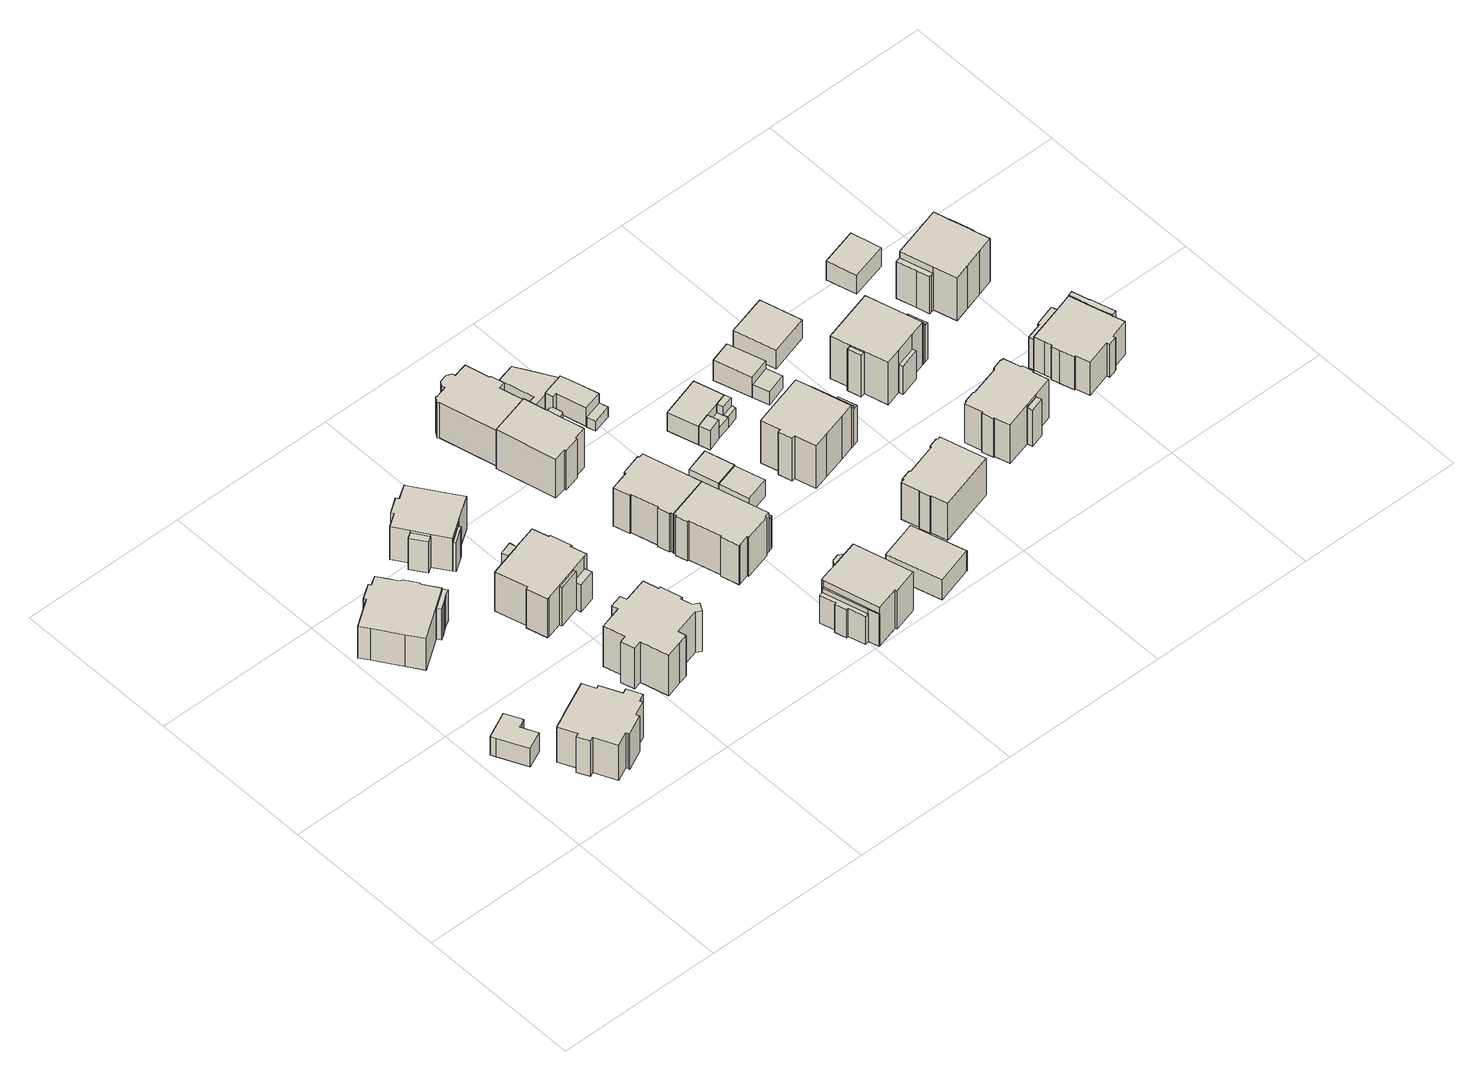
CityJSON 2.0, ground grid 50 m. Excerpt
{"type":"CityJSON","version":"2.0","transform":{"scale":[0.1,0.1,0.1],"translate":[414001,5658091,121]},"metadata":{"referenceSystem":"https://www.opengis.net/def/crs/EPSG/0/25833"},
"CityObjects":{
"building1":{"type":"Building","attributes":{"Dachtyp_tdc":"tdcPolyFlatRoof","Gemeindeschluessel":14612000,"Dachneigung":0,"QualitaetDacherkennung":70,"Geometrietyp2DReferenz":"3000","measuredHeight":6.8,"function":"31001_9998","roofType":"1000"},"geometry":[{"type":"Solid","lod":"1","boundaries":[[[[0,1,2,3,4,5,6,7]],[[8,9,10,11,12,13,14,15]],[[7,9,8,0]],[[6,10,9,7]],[[5,11,10,6]],[[4,12,11,5]],[[3,13,12,4]],[[2,14,13,3]],[[1,15,14,2]],[[0,8,15,1]]]]}]},
"building2":{"type":"Building","attributes":{"Dachtyp_tdc":"tdcFreeFormRoof","Gemeindeschluessel":14612000,"Dachneigung":1.6,"QualitaetDacherkennung":38,"Geometrietyp2DReferenz":"3000","measuredHeight":16.01,"function":"31001_9998","roofType":"5000"},"geometry":[{"type":"Solid","lod":"1","boundaries":[[[[16,17,18,19,20,21,22,23,24,25,26,27,28,29,30,31,32,33,34,35,36,37,38]],[[39,40,41,42,43,44,45,46,47,48,49,50,51,52,53,54,55,56,57,58,59,60,61]],[[38,40,39,16]],[[37,41,40,38]],[[36,42,41,37]],[[35,43,42,36]],[[34,44,43,35]],[[33,45,44,34]],[[32,46,45,33]],[[31,47,46,32]],[[30,48,47,31]],[[29,49,48,30]],[[28,50,49,29]],[[27,51,50,28]],[[26,52,51,27]],[[25,53,52,26]],[[24,54,53,25]],[[23,55,54,24]],[[22,56,55,23]],[[21,57,56,22]],[[20,58,57,21]],[[19,59,58,20]],[[18,60,59,19]],[[17,61,60,18]],[[16,39,61,17]]]]}]},
"building3":{"type":"Building","attributes":{"Gemeindeschluessel":14612000,"Geometrietyp2DReferenz":"3000","function":"31001_9998","roofType":"9999"},"children":["building3-1","building3-2"]},
"building3-1":{"type":"BuildingPart","attributes":{"Dachtyp_tdc":"tdcCutGableRoof","Dachneigung":0.019,"QualitaetDacherkennung":51,"Geometrietyp2DReferenz":"3000","measuredHeight":14.88,"roofType":"9999"},"parents":["building3"],"geometry":[{"type":"Solid","lod":"1","boundaries":[[[[62,63,64,65,66,67,68,69,70,71,72,73,74,75,76,77,78,79]],[[80,81,82,83,84,85,86,87,88,89,90,91,92,93,94,95,96,97]],[[79,81,80,62]],[[78,82,81,79]],[[77,83,82,78]],[[76,84,83,77]],[[75,85,84,76]],[[74,86,85,75]],[[73,87,86,74]],[[72,88,87,73]],[[71,89,88,72]],[[70,90,89,71]],[[69,91,90,70]],[[68,92,91,69]],[[67,93,92,68]],[[66,94,93,67]],[[65,95,94,66]],[[64,96,95,65]],[[63,97,96,64]],[[62,80,97,63]]]]}]},
"building3-2":{"type":"BuildingPart","attributes":{"Dachtyp_tdc":"tdcFreeFormRoof","Dachneigung":77.36,"QualitaetDacherkennung":32,"Geometrietyp2DReferenz":"3000","measuredHeight":12.87,"roofType":"5000"},"parents":["building3"],"geometry":[{"type":"Solid","lod":"1","boundaries":[[[[98,99,100,101,102,103,104]],[[105,106,107,108,109,84,83]],[[104,106,105,98]],[[103,107,106,104]],[[102,108,107,103]],[[101,109,108,102]],[[100,84,109,101]],[[99,83,84,100]],[[98,105,83,99]]]]}]},
"building4":{"type":"Building","attributes":{"Dachtyp_tdc":"tdcFreeFormRoof","Gemeindeschluessel":14612000,"Dachneigung":27.73,"QualitaetDacherkennung":47,"Geometrietyp2DReferenz":"3000","measuredHeight":16.88,"function":"31001_9998","roofType":"5000"},"geometry":[{"type":"Solid","lod":"1","boundaries":[[[[110,111,112,113,114,115,116,117,118,119,120,121,122,123,124,125,126,127,128,129,130,131,132,133,134]],[[135,136,137,138,139,140,141,142,143,144,145,146,147,148,149,150,151,152,153,154,155,156,157,158,159]],[[134,136,135,110]],[[133,137,136,134]],[[132,138,137,133]],[[131,139,138,132]],[[130,140,139,131]],[[129,141,140,130]],[[128,142,141,129]],[[127,143,142,128]],[[126,144,143,127]],[[125,145,144,126]],[[124,146,145,125]],[[123,147,146,124]],[[122,148,147,123]],[[121,149,148,122]],[[120,150,149,121]],[[119,151,150,120]],[[118,152,151,119]],[[117,153,152,118]],[[116,154,153,117]],[[115,155,154,116]],[[114,156,155,115]],[[113,157,156,114]],[[112,158,157,113]],[[111,159,158,112]],[[110,135,159,111]]]]}]},
"building5":{"type":"Building","attributes":{"Gemeindeschluessel":14612000,"Geometrietyp2DReferenz":"3000","function":"31001_9998","roofType":"9999"},"children":["building5-1","building5-2","building5-3","building5-4"]},
"building5-1":{"type":"BuildingPart","attributes":{"Dachtyp_tdc":"tdcCutTentRoof","Dachneigung":27.48,"QualitaetDacherkennung":60,"Geometrietyp2DReferenz":"3000","measuredHeight":15.93,"roofType":"9999"},"parents":["building5"],"geometry":[{"type":"Solid","lod":"1","boundaries":[[[[160,161,162,163,164,165,166,167,168,169,170,171,172,173,174,175]],[[176,177,178,179,180,181,182,183,184,185,186,187,188,189,190,191]],[[175,177,176,160]],[[174,178,177,175]],[[173,179,178,174]],[[172,180,179,173]],[[171,181,180,172]],[[170,182,181,171]],[[169,183,182,170]],[[168,184,183,169]],[[167,185,184,168]],[[166,186,185,167]],[[165,187,186,166]],[[164,188,187,165]],[[163,189,188,164]],[[162,190,189,163]],[[161,191,190,162]],[[160,176,191,161]]]]}]},
"building5-2":{"type":"BuildingPart","attributes":{"Dachtyp_tdc":"tdcGableRoof","Dachneigung":33.68,"QualitaetDacherkennung":38,"Geometrietyp2DReferenz":"3000","measuredHeight":14.76,"roofType":"3100"},"parents":["building5"],"geometry":[{"type":"Solid","lod":"1","boundaries":[[[[192,193,194,195,196]],[[197,181,180,179,198]],[[196,181,197,192]],[[195,180,181,196]],[[194,179,180,195]],[[193,198,179,194]],[[192,197,198,193]]]]}]},
"building5-3":{"type":"BuildingPart","attributes":{"Dachtyp_tdc":"tdcPolyFlatRoof","Dachneigung":4.65,"QualitaetDacherkennung":57,"Geometrietyp2DReferenz":"3000","measuredHeight":9.98,"roofType":"2100"},"parents":["building5"],"geometry":[{"type":"Solid","lod":"1","boundaries":[[[[199,200,201,202,203]],[[204,205,189,188,206]],[[203,205,204,199]],[[202,189,205,203]],[[201,188,189,202]],[[200,206,188,201]],[[199,204,206,200]]]]}]},
"building5-4":{"type":"BuildingPart","attributes":{"Dachtyp_tdc":"tdcPolyFlatRoof","Dachneigung":31.31,"QualitaetDacherkennung":41,"Geometrietyp2DReferenz":"3000","measuredHeight":14.27,"roofType":"2100"},"parents":["building5"],"geometry":[{"type":"Solid","lod":"1","boundaries":[[[[207,208,209,210,211]],[[205,212,213,190,189]],[[211,212,205,207]],[[210,213,212,211]],[[209,190,213,210]],[[208,189,190,209]],[[207,205,189,208]]]]}]},
"building6":{"type":"Building","attributes":{"Gemeindeschluessel":14612000,"Geometrietyp2DReferenz":"3000","function":"31001_9998","roofType":"9999"},"children":["building6-1","building6-2","building6-3","building6-4"]},
"building6-1":{"type":"BuildingPart","attributes":{"Dachtyp_tdc":"tdcFreeFormRoof","Dachneigung":30.2,"QualitaetDacherkennung":74,"Geometrietyp2DReferenz":"3000","measuredHeight":14.47,"roofType":"5000"},"parents":["building6"],"geometry":[{"type":"Solid","lod":"1","boundaries":[[[[214,215,216,217,218,219,220,221,222,223,224,225,226,227,228,229]],[[230,231,232,233,234,235,236,237,238,239,240,241,242,243,244,245]],[[229,231,230,214]],[[228,232,231,229]],[[227,233,232,228]],[[226,234,233,227]],[[225,235,234,226]],[[224,236,235,225]],[[223,237,236,224]],[[222,238,237,223]],[[221,239,238,222]],[[220,240,239,221]],[[219,241,240,220]],[[218,242,241,219]],[[217,243,242,218]],[[216,244,243,217]],[[215,245,244,216]],[[214,230,245,215]]]]}]},
"building6-2":{"type":"BuildingPart","attributes":{"Dachtyp_tdc":"tdcFreeFormRoof","Dachneigung":58.12,"QualitaetDacherkennung":19,"Geometrietyp2DReferenz":"3000","measuredHeight":12.11,"roofType":"5000"},"parents":["building6"],"geometry":[{"type":"Solid","lod":"1","boundaries":[[[[246,247,248,249]],[[250,231,230,251]],[[249,231,250,246]],[[248,230,231,249]],[[247,251,230,248]],[[246,250,251,247]]]]}]},
"building6-3":{"type":"BuildingPart","attributes":{"Dachtyp_tdc":"tdcGableRoof","Dachneigung":37.96,"QualitaetDacherkennung":24,"Geometrietyp2DReferenz":"3000","measuredHeight":11.02,"roofType":"3100"},"parents":["building6"],"geometry":[{"type":"Solid","lod":"1","boundaries":[[[[252,253,254,255,256,257,258,259]],[[260,238,261,262,263,264,265,239]],[[259,238,260,252]],[[258,261,238,259]],[[257,262,261,258]],[[256,263,262,257]],[[255,264,263,256]],[[254,265,264,255]],[[253,239,265,254]],[[252,260,239,253]]]]}]},
"building6-4":{"type":"BuildingPart","attributes":{"Dachtyp_tdc":"tdcPolyFlatRoof","Dachneigung":30.66,"QualitaetDacherkennung":54,"Geometrietyp2DReferenz":"3000","measuredHeight":10.75,"roofType":"2100"},"parents":["building6"],"geometry":[{"type":"Solid","lod":"1","boundaries":[[[[266,267,268,269,270,271]],[[242,272,273,274,275,244]],[[271,272,242,266]],[[270,273,272,271]],[[269,274,273,270]],[[268,275,274,269]],[[267,244,275,268]],[[266,242,244,267]]]]}]},
"building7":{"type":"Building","attributes":{"Gemeindeschluessel":14612000,"Geometrietyp2DReferenz":"3000","function":"31001_9998","roofType":"9999"},"children":["building7-1","building7-2"]},
"building7-1":{"type":"BuildingPart","attributes":{"Dachtyp_tdc":"tdcFreeFormRoof","Dachneigung":73.21,"QualitaetDacherkennung":40,"Geometrietyp2DReferenz":"3000","measuredHeight":12.94,"roofType":"5000"},"parents":["building7"],"geometry":[{"type":"Solid","lod":"1","boundaries":[[[[276,277,278,279]],[[280,281,282,283]],[[279,281,280,276]],[[278,282,281,279]],[[277,283,282,278]],[[276,280,283,277]]]]}]},
"building7-2":{"type":"BuildingPart","attributes":{"Dachtyp_tdc":"tdcHipAndGableRoof","Dachneigung":32.76,"QualitaetDacherkennung":63,"Geometrietyp2DReferenz":"3000","measuredHeight":16.37,"roofType":"5000"},"parents":["building7"],"geometry":[{"type":"Solid","lod":"1","boundaries":[[[[284,285,286,287,288,289,290,291,292,293,294,295,296,297,298,299,300]],[[301,302,303,304,305,306,307,308,309,310,311,312,313,314,282,281,315]],[[300,302,301,284]],[[299,303,302,300]],[[298,304,303,299]],[[297,305,304,298]],[[296,306,305,297]],[[295,307,306,296]],[[294,308,307,295]],[[293,309,308,294]],[[292,310,309,293]],[[291,311,310,292]],[[290,312,311,291]],[[289,313,312,290]],[[288,314,313,289]],[[287,282,314,288]],[[286,281,282,287]],[[285,315,281,286]],[[284,301,315,285]]]]}]},
"building8":{"type":"Building","attributes":{"Gemeindeschluessel":14612000,"Geometrietyp2DReferenz":"3000","function":"31001_9998","roofType":"9999"},"children":["building8-1","building8-2"]},
"building8-1":{"type":"BuildingPart","attributes":{"Dachtyp_tdc":"tdcFreeFormRoof","Dachneigung":23.33,"QualitaetDacherkennung":66,"Geometrietyp2DReferenz":"3000","measuredHeight":14.07,"roofType":"5000"},"parents":["building8"],"geometry":[{"type":"Solid","lod":"1","boundaries":[[[[316,317,318,319,320,321]],[[322,323,324,325,326,327]],[[321,323,322,316]],[[320,324,323,321]],[[319,325,324,320]],[[318,326,325,319]],[[317,327,326,318]],[[316,322,327,317]]]]}]},
"building8-2":{"type":"BuildingPart","attributes":{"Dachtyp_tdc":"tdcHipAndGableRoof","Dachneigung":33.74,"QualitaetDacherkennung":68,"Geometrietyp2DReferenz":"3000","measuredHeight":16.52,"roofType":"5000"},"parents":["building8"],"geometry":[{"type":"Solid","lod":"1","boundaries":[[[[328,329,330,331,332,333,334,335,336,337,338,339]],[[340,341,322,327,342,343,344,345,346,347,348,349]],[[339,341,340,328]],[[338,322,341,339]],[[337,327,322,338]],[[336,342,327,337]],[[335,343,342,336]],[[334,344,343,335]],[[333,345,344,334]],[[332,346,345,333]],[[331,347,346,332]],[[330,348,347,331]],[[329,349,348,330]],[[328,340,349,329]]]]}]},
"building9":{"type":"Building","attributes":{"Gemeindeschluessel":14612000,"Geometrietyp2DReferenz":"3000","function":"31001_9998","roofType":"9999"},"children":["building9-1","building9-2"]},
"building9-1":{"type":"BuildingPart","attributes":{"Dachtyp_tdc":"tdcHipAndGableRoof","Dachneigung":31.7,"QualitaetDacherkennung":61,"Geometrietyp2DReferenz":"3000","measuredHeight":16.55,"roofType":"5000"},"parents":["building9"],"geometry":[{"type":"Solid","lod":"1","boundaries":[[[[350,351,352,353,354,355,356,357,358,359,360,361,362,363,364,365,366]],[[367,368,369,370,371,372,373,374,375,376,377,378,379,380,381,382,383]],[[366,368,367,350]],[[365,369,368,366]],[[364,370,369,365]],[[363,371,370,364]],[[362,372,371,363]],[[361,373,372,362]],[[360,374,373,361]],[[359,375,374,360]],[[358,376,375,359]],[[357,377,376,358]],[[356,378,377,357]],[[355,379,378,356]],[[354,380,379,355]],[[353,381,380,354]],[[352,382,381,353]],[[351,383,382,352]],[[350,367,383,351]]]]}]},
"building9-2":{"type":"BuildingPart","attributes":{"Dachtyp_tdc":"tdcFreeFormRoof","Dachneigung":73.41,"QualitaetDacherkennung":33,"Geometrietyp2DReferenz":"3000","measuredHeight":13.24,"roofType":"5000"},"parents":["building9"],"geometry":[{"type":"Solid","lod":"1","boundaries":[[[[384,385,386,387,388,389,390]],[[391,392,393,394,376,375,395]],[[390,392,391,384]],[[389,393,392,390]],[[388,394,393,389]],[[387,376,394,388]],[[386,375,376,387]],[[385,395,375,386]],[[384,391,395,385]]]]}]},
"building10":{"type":"Building","attributes":{"Gemeindeschluessel":14612000,"Geometrietyp2DReferenz":"3000","function":"31001_9998","roofType":"9999"},"children":["building10-1","building10-2","building10-3","building10-4"]},
"building10-1":{"type":"BuildingPart","attributes":{"Dachtyp_tdc":"tdcGableRoof","Dachneigung":19.95,"QualitaetDacherkennung":20,"Geometrietyp2DReferenz":"3000","measuredHeight":13.87,"roofType":"3100"},"parents":["building10"],"geometry":[{"type":"Solid","lod":"1","boundaries":[[[[396,397,398,399,400]],[[401,402,403,404,405]],[[400,402,401,396]],[[399,403,402,400]],[[398,404,403,399]],[[397,405,404,398]],[[396,401,405,397]]]]}]},
"building10-2":{"type":"BuildingPart","attributes":{"Dachtyp_tdc":"tdcPolyFlatRoof","Dachneigung":25.85,"QualitaetDacherkennung":40,"Geometrietyp2DReferenz":"3000","measuredHeight":13.93,"roofType":"2100"},"parents":["building10"],"geometry":[{"type":"Solid","lod":"1","boundaries":[[[[406,407,408,409,410]],[[411,412,413,414,415]],[[410,412,411,406]],[[409,413,412,410]],[[408,414,413,409]],[[407,415,414,408]],[[406,411,415,407]]]]}]},
"building10-3":{"type":"BuildingPart","attributes":{"Dachtyp_tdc":"tdcFreeFormRoof","Dachneigung":79.57,"QualitaetDacherkennung":29,"Geometrietyp2DReferenz":"3000","measuredHeight":13.68,"roofType":"5000"},"parents":["building10"],"geometry":[{"type":"Solid","lod":"1","boundaries":[[[[416,417,418,419,420,421,422,423]],[[424,425,426,405,404,427,428,429]],[[423,425,424,416]],[[422,426,425,423]],[[421,405,426,422]],[[420,404,405,421]],[[419,427,404,420]],[[418,428,427,419]],[[417,429,428,418]],[[416,424,429,417]]]]}]},
"building10-4":{"type":"BuildingPart","attributes":{"Dachtyp_tdc":"tdcTentRoof","Dachneigung":20.69,"QualitaetDacherkennung":51,"Geometrietyp2DReferenz":"3000","measuredHeight":16.01,"roofType":"3500"},"parents":["building10"],"geometry":[{"type":"Solid","lod":"1","boundaries":[[[[430,431,432,433,434,435,436,437,438,439,440]],[[412,411,415,441,442,443,444,445,402,401,446]],[[440,411,412,430]],[[439,415,411,440]],[[438,441,415,439]],[[437,442,441,438]],[[436,443,442,437]],[[435,444,443,436]],[[434,445,444,435]],[[433,402,445,434]],[[432,401,402,433]],[[431,446,401,432]],[[430,412,446,431]]]]}]},
"building11":{"type":"Building","attributes":{"Dachtyp_tdc":"tdcFreeFormRoof","Gemeindeschluessel":14612000,"Dachneigung":30.16,"QualitaetDacherkennung":52,"Geometrietyp2DReferenz":"3000","measuredHeight":15.45,"function":"31001_9998","roofType":"5000"},"geometry":[{"type":"Solid","lod":"1","boundaries":[[[[447,448,449,450,451,452,453,454,455,456,457,458,459,460,461,462,463]],[[464,465,466,467,468,469,470,471,472,473,474,475,476,477,478,479,480]],[[463,465,464,447]],[[462,466,465,463]],[[461,467,466,462]],[[460,468,467,461]],[[459,469,468,460]],[[458,470,469,459]],[[457,471,470,458]],[[456,472,471,457]],[[455,473,472,456]],[[454,474,473,455]],[[453,475,474,454]],[[452,476,475,453]],[[451,477,476,452]],[[450,478,477,451]],[[449,479,478,450]],[[448,480,479,449]],[[447,464,480,448]]]]}]},
"building12":{"type":"Building","attributes":{"Dachtyp_tdc":"tdcPolyFlatRoof","Gemeindeschluessel":14612000,"Dachneigung":0,"QualitaetDacherkennung":76,"Geometrietyp2DReferenz":"3000","measuredHeight":6.15,"function":"31001_9998","roofType":"1000"},"geometry":[{"type":"Solid","lod":"1","boundaries":[[[[481,482,483,484]],[[485,486,487,488]],[[484,486,485,481]],[[483,487,486,484]],[[482,488,487,483]],[[481,485,488,482]]]]}]},
"building13":{"type":"Building","attributes":{"Dachtyp_tdc":"tdcPolyFlatRoof","Gemeindeschluessel":14612000,"Dachneigung":0,"QualitaetDacherkennung":77,"Geometrietyp2DReferenz":"3000","measuredHeight":6.26,"function":"31001_9998","roofType":"1000"},"geometry":[{"type":"Solid","lod":"1","boundaries":[[[[489,490,491,492]],[[488,487,493,494]],[[492,487,488,489]],[[491,493,487,492]],[[490,494,493,491]],[[489,488,494,490]]]]}]},
"building14":{"type":"Building","attributes":{"Dachtyp_tdc":"tdcFreeFormRoof","Gemeindeschluessel":14612000,"Dachneigung":17.2,"QualitaetDacherkennung":16,"Geometrietyp2DReferenz":"3000","measuredHeight":7.01,"function":"31001_9998","roofType":"5000"},"geometry":[{"type":"Solid","lod":"1","boundaries":[[[[495,496,497,498,499,500,501,502]],[[503,504,505,506,507,508,509,510]],[[502,504,503,495]],[[501,505,504,502]],[[500,506,505,501]],[[499,507,506,500]],[[498,508,507,499]],[[497,509,508,498]],[[496,510,509,497]],[[495,503,510,496]]]]}]},
"building15":{"type":"Building","attributes":{"Dachtyp_tdc":"tdcPolyFlatRoof","Gemeindeschluessel":14612000,"Dachneigung":2.99,"QualitaetDacherkennung":88,"Geometrietyp2DReferenz":"3000","measuredHeight":6.99,"function":"31001_9998","roofType":"2100"},"geometry":[{"type":"Solid","lod":"1","boundaries":[[[[511,512,513,514,515,516]],[[517,518,519,520,521,522]],[[516,518,517,511]],[[515,519,518,516]],[[514,520,519,515]],[[513,521,520,514]],[[512,522,521,513]],[[511,517,522,512]]]]}]},
"building16":{"type":"Building","attributes":{"Dachtyp_tdc":"tdcPolyFlatRoof","Gemeindeschluessel":14612000,"Dachneigung":5.15,"QualitaetDacherkennung":48,"Geometrietyp2DReferenz":"3000","measuredHeight":3.94,"function":"31001_9998","roofType":"2100"},"geometry":[{"type":"Solid","lod":"1","boundaries":[[[[523,524,525,526]],[[527,528,529,530]],[[526,528,527,523]],[[525,529,528,526]],[[524,530,529,525]],[[523,527,530,524]]]]}]},
"building17":{"type":"Building","attributes":{"Dachtyp_tdc":"tdcPolyFlatRoof","Gemeindeschluessel":14612000,"Dachneigung":0,"QualitaetDacherkennung":51,"Geometrietyp2DReferenz":"3000","measuredHeight":7.25,"function":"31001_9998","roofType":"1000"},"geometry":[{"type":"Solid","lod":"1","boundaries":[[[[531,532,533,534,535,536]],[[537,538,539,540,541,542]],[[536,538,537,531]],[[535,539,538,536]],[[534,540,539,535]],[[533,541,540,534]],[[532,542,541,533]],[[531,537,542,532]]]]}]},
"building18":{"type":"Building","attributes":{"Gemeindeschluessel":14612000,"Geometrietyp2DReferenz":"3000","function":"31001_9998","roofType":"9999"},"children":["building18-1","building18-2","building18-3"]},
"building18-1":{"type":"BuildingPart","attributes":{"Dachtyp_tdc":"tdcPolyFlatRoof","Dachneigung":0,"QualitaetDacherkennung":38,"Geometrietyp2DReferenz":"3000","measuredHeight":6.9,"roofType":"1000"},"parents":["building18"],"geometry":[{"type":"Solid","lod":"1","boundaries":[[[[543,544,545,546]],[[547,548,549,550]],[[546,548,547,543]],[[545,549,548,546]],[[544,550,549,545]],[[543,547,550,544]]]]}]},
"building18-2":{"type":"BuildingPart","attributes":{"Dachtyp_tdc":"tdcPolyFlatRoof","Dachneigung":4.62,"QualitaetDacherkennung":42,"Geometrietyp2DReferenz":"3000","measuredHeight":7,"roofType":"2100"},"parents":["building18"],"geometry":[{"type":"Solid","lod":"1","boundaries":[[[[551,552,553,554]],[[555,556,557,558]],[[554,556,555,551]],[[553,557,556,554]],[[552,558,557,553]],[[551,555,558,552]]]]}]},
"building18-3":{"type":"BuildingPart","attributes":{"Dachtyp_tdc":"tdcPolyFlatRoof","Dachneigung":0,"QualitaetDacherkennung":78,"Geometrietyp2DReferenz":"3000","measuredHeight":6.78,"roofType":"1000"},"parents":["building18"],"geometry":[{"type":"Solid","lod":"1","boundaries":[[[[559,560,561,562,563,564]],[[556,565,566,550,549,557]],[[564,565,556,559]],[[563,566,565,564]],[[562,550,566,563]],[[561,549,550,562]],[[560,557,549,561]],[[559,556,557,560]]]]}]},
"building19":{"type":"Building","attributes":{"Dachtyp_tdc":"tdcFreeFormRoof","Gemeindeschluessel":14612000,"Dachneigung":28.12,"QualitaetDacherkennung":22,"Geometrietyp2DReferenz":"3000","measuredHeight":4.22,"function":"31001_9998","roofType":"5000"},"geometry":[{"type":"Solid","lod":"1","boundaries":[[[[567,568,569,570,571]],[[572,573,574,575,576]],[[571,573,572,567]],[[570,574,573,571]],[[569,575,574,570]],[[568,576,575,569]],[[567,572,576,568]]]]}]},
"building20":{"type":"Building","attributes":{"Dachtyp_tdc":"tdcFreeFormRoof","Gemeindeschluessel":14612000,"Dachneigung":56.74,"QualitaetDacherkennung":20,"Geometrietyp2DReferenz":"3000","measuredHeight":4.51,"function":"31001_9998","roofType":"5000"},"geometry":[{"type":"Solid","lod":"1","boundaries":[[[[577,578,579,580]],[[548,547,581,582]],[[580,547,548,577]],[[579,581,547,580]],[[578,582,581,579]],[[577,548,582,578]]]]}]},
"building21":{"type":"Building","attributes":{"Gemeindeschluessel":14612000,"Geometrietyp2DReferenz":"3000","function":"31001_9998","roofType":"9999"},"children":["building21-1","building21-2","building21-3"]},
"building21-1":{"type":"BuildingPart","attributes":{"Dachtyp_tdc":"tdcPolyFlatRoof","Dachneigung":0,"QualitaetDacherkennung":71,"Geometrietyp2DReferenz":"3000","measuredHeight":13.15,"roofType":"1000"},"parents":["building21"],"geometry":[{"type":"Solid","lod":"1","boundaries":[[[[583,584,585,586]],[[587,588,589,590]],[[586,588,587,583]],[[585,589,588,586]],[[584,590,589,585]],[[583,587,590,584]]]]}]},
"building21-2":{"type":"BuildingPart","attributes":{"Dachtyp_tdc":"tdcCutTentRoof","Dachneigung":37.1,"QualitaetDacherkennung":59,"Geometrietyp2DReferenz":"3000","measuredHeight":17.62,"roofType":"9999"},"parents":["building21"],"geometry":[{"type":"Solid","lod":"1","boundaries":[[[[591,592,593,594,595,596,597,598,599,600,601]],[[602,603,604,605,606,607,608,609,610,611,612]],[[601,603,602,591]],[[600,604,603,601]],[[599,605,604,600]],[[598,606,605,599]],[[597,607,606,598]],[[596,608,607,597]],[[595,609,608,596]],[[594,610,609,595]],[[593,611,610,594]],[[592,612,611,593]],[[591,602,612,592]]]]}]},
"building21-3":{"type":"BuildingPart","attributes":{"Dachtyp_tdc":"tdcPolyFlatRoof","Dachneigung":34.66,"QualitaetDacherkennung":49,"Geometrietyp2DReferenz":"3000","measuredHeight":14.74,"roofType":"2100"},"parents":["building21"],"geometry":[{"type":"Solid","lod":"1","boundaries":[[[[613,614,615,616,617,618]],[[606,619,590,589,620,607]],[[618,619,606,613]],[[617,590,619,618]],[[616,589,590,617]],[[615,620,589,616]],[[614,607,620,615]],[[613,606,607,614]]]]}]},
"building22":{"type":"Building","attributes":{"Dachtyp_tdc":"tdcHipRoof","Gemeindeschluessel":14612000,"Dachneigung":27.01,"QualitaetDacherkennung":58,"Geometrietyp2DReferenz":"3000","measuredHeight":15.33,"function":"31001_9998","roofType":"3200"},"geometry":[{"type":"Solid","lod":"1","boundaries":[[[[621,622,623,624,625,626,627,628,629,630,631,632,633,634,635,636]],[[637,638,639,640,641,642,643,644,645,646,647,648,649,650,651,652]],[[636,638,637,621]],[[635,639,638,636]],[[634,640,639,635]],[[633,641,640,634]],[[632,642,641,633]],[[631,643,642,632]],[[630,644,643,631]],[[629,645,644,630]],[[628,646,645,629]],[[627,647,646,628]],[[626,648,647,627]],[[625,649,648,626]],[[624,650,649,625]],[[623,651,650,624]],[[622,652,651,623]],[[621,637,652,622]]]]}]},
"building23":{"type":"Building","attributes":{"Dachtyp_tdc":"tdcGableRoof","Gemeindeschluessel":14612000,"Dachneigung":37.63,"QualitaetDacherkennung":1,"Geometrietyp2DReferenz":"3000","measuredHeight":9.83,"function":"31001_9998","roofType":"3100"},"geometry":[{"type":"Solid","lod":"1","boundaries":[[[[653,654,655,656]],[[657,658,659,660]],[[656,658,657,653]],[[655,659,658,656]],[[654,660,659,655]],[[653,657,660,654]]]]}]},
"building24":{"type":"Building","attributes":{"Dachtyp_tdc":"tdcGableRoof","Gemeindeschluessel":14612000,"Dachneigung":67.29,"QualitaetDacherkennung":8,"Geometrietyp2DReferenz":"3000","measuredHeight":8.03,"function":"31001_9998","roofType":"3100"},"geometry":[{"type":"Solid","lod":"1","boundaries":[[[[661,662,663,664]],[[660,659,665,666]],[[664,659,660,661]],[[663,665,659,664]],[[662,666,665,663]],[[661,660,666,662]]]]}]},
"building25":{"type":"Building","attributes":{"Dachtyp_tdc":"tdcPolyFlatRoof","Gemeindeschluessel":14612000,"Dachneigung":0,"QualitaetDacherkennung":68,"Geometrietyp2DReferenz":"3000","measuredHeight":6.78,"function":"31001_9998","roofType":"1000"},"geometry":[{"type":"Solid","lod":"1","boundaries":[[[[667,668,669,670]],[[671,672,673,674]],[[670,672,671,667]],[[669,673,672,670]],[[668,674,673,669]],[[667,671,674,668]]]]}]},
"building26":{"type":"Building","attributes":{"Gemeindeschluessel":14612000,"Geometrietyp2DReferenz":"3000","function":"31001_9998","roofType":"9999"},"children":["building26-1","building26-2"]},
"building26-1":{"type":"BuildingPart","attributes":{"Dachtyp_tdc":"tdcPolyFlatRoof","Dachneigung":19.76,"QualitaetDacherkennung":25,"Geometrietyp2DReferenz":"3000","measuredHeight":14.05,"roofType":"2100"},"parents":["building26"],"geometry":[{"type":"Solid","lod":"1","boundaries":[[[[675,676,677,678]],[[679,680,681,682]],[[678,680,679,675]],[[677,681,680,678]],[[676,682,681,677]],[[675,679,682,676]]]]}]},
"building26-2":{"type":"BuildingPart","attributes":{"Dachtyp_tdc":"tdcHipRoof","Dachneigung":38.15,"QualitaetDacherkennung":61,"Geometrietyp2DReferenz":"3000","measuredHeight":17.05,"roofType":"3200"},"parents":["building26"],"geometry":[{"type":"Solid","lod":"1","boundaries":[[[[683,684,685,686,687,688,689,690,691,692,693,694,695,696,697,698,699,700,701,702,703,704]],[[705,706,707,708,709,710,711,712,713,714,715,716,682,681,717,718,719,720,721,722,723,724]],[[704,706,705,683]],[[703,707,706,704]],[[702,708,707,703]],[[701,709,708,702]],[[700,710,709,701]],[[699,711,710,700]],[[698,712,711,699]],[[697,713,712,698]],[[696,714,713,697]],[[695,715,714,696]],[[694,716,715,695]],[[693,682,716,694]],[[692,681,682,693]],[[691,717,681,692]],[[690,718,717,691]],[[689,719,718,690]],[[688,720,719,689]],[[687,721,720,688]],[[686,722,721,687]],[[685,723,722,686]],[[684,724,723,685]],[[683,705,724,684]]]]}]},
"building27":{"type":"Building","attributes":{"Gemeindeschluessel":14612000,"Geometrietyp2DReferenz":"3000","function":"31001_9998","roofType":"9999"},"children":["building27-1","building27-2","building27-3","building27-4","building27-5"]},
"building27-1":{"type":"BuildingPart","attributes":{"Dachtyp_tdc":"tdcCutTentRoof","Dachneigung":0.049,"QualitaetDacherkennung":70,"Geometrietyp2DReferenz":"3000","measuredHeight":17.18,"roofType":"9999"},"parents":["building27"],"geometry":[{"type":"Solid","lod":"1","boundaries":[[[[725,726,727,728,729,730,731,732,733,734,735]],[[736,737,738,739,740,741,742,743,744,745,746]],[[735,737,736,725]],[[734,738,737,735]],[[733,739,738,734]],[[732,740,739,733]],[[731,741,740,732]],[[730,742,741,731]],[[729,743,742,730]],[[728,744,743,729]],[[727,745,744,728]],[[726,746,745,727]],[[725,736,746,726]]]]}]},
"building27-2":{"type":"BuildingPart","attributes":{"Dachtyp_tdc":"tdcGableRoof","Dachneigung":10.86,"QualitaetDacherkennung":27,"Geometrietyp2DReferenz":"3000","measuredHeight":15.03,"roofType":"3100"},"parents":["building27"],"geometry":[{"type":"Solid","lod":"1","boundaries":[[[[747,748,749,750]],[[740,751,752,741]],[[750,751,740,747]],[[749,752,751,750]],[[748,741,752,749]],[[747,740,741,748]]]]}]},
"building27-3":{"type":"BuildingPart","attributes":{"Dachtyp_tdc":"tdcFreeFormRoof","Dachneigung":65.89,"QualitaetDacherkennung":20,"Geometrietyp2DReferenz":"3000","measuredHeight":10.94,"roofType":"5000"},"parents":["building27"],"geometry":[{"type":"Solid","lod":"1","boundaries":[[[[753,754,755,756]],[[743,757,758,744]],[[756,757,743,753]],[[755,758,757,756]],[[754,744,758,755]],[[753,743,744,754]]]]}]},
"building27-4":{"type":"BuildingPart","attributes":{"Dachtyp_tdc":"tdcPolyFlatRoof","Dachneigung":44.9,"QualitaetDacherkennung":46,"Geometrietyp2DReferenz":"3000","measuredHeight":15.85,"roofType":"2100"},"parents":["building27"],"geometry":[{"type":"Solid","lod":"1","boundaries":[[[[759,760,761,762,763]],[[764,737,736,746,765]],[[763,737,764,759]],[[762,736,737,763]],[[761,746,736,762]],[[760,765,746,761]],[[759,764,765,760]]]]}]},
"building27-5":{"type":"BuildingPart","attributes":{"Dachtyp_tdc":"tdcPolyFlatRoof","Dachneigung":0,"QualitaetDacherkennung":79,"Geometrietyp2DReferenz":"3000","measuredHeight":13.31,"roofType":"1000"},"parents":["building27"],"geometry":[{"type":"Solid","lod":"1","boundaries":[[[[766,767,768,769]],[[770,771,772,752]],[[769,771,770,766]],[[768,772,771,769]],[[767,752,772,768]],[[766,770,752,767]]]]}]},
"building28":{"type":"Building","attributes":{"Dachtyp_tdc":"tdcPolyFlatRoof","Gemeindeschluessel":14612000,"Dachneigung":0,"QualitaetDacherkennung":84,"Geometrietyp2DReferenz":"3000","measuredHeight":6.91,"function":"31001_9998","roofType":"1000"},"geometry":[{"type":"Solid","lod":"1","boundaries":[[[[773,774,775,776,777,778]],[[779,780,781,782,783,784]],[[778,780,779,773]],[[777,781,780,778]],[[776,782,781,777]],[[775,783,782,776]],[[774,784,783,775]],[[773,779,784,774]]]]}]},
"building29":{"type":"Building","attributes":{"Gemeindeschluessel":14612000,"Geometrietyp2DReferenz":"3000","function":"31001_9998","roofType":"9999"},"children":["building29-1","building29-2","building29-3"]},
"building29-1":{"type":"BuildingPart","attributes":{"Dachtyp_tdc":"tdcCutTentRoof","Dachneigung":0.333,"QualitaetDacherkennung":51,"Geometrietyp2DReferenz":"3000","measuredHeight":15.7,"roofType":"9999"},"parents":["building29"],"geometry":[{"type":"Solid","lod":"1","boundaries":[[[[785,786,787,788,789,790,791,792,793,794,795,796,797,798,799,800]],[[801,802,803,804,805,806,807,808,809,810,811,812,813,814,815,816]],[[800,802,801,785]],[[799,803,802,800]],[[798,804,803,799]],[[797,805,804,798]],[[796,806,805,797]],[[795,807,806,796]],[[794,808,807,795]],[[793,809,808,794]],[[792,810,809,793]],[[791,811,810,792]],[[790,812,811,791]],[[789,813,812,790]],[[788,814,813,789]],[[787,815,814,788]],[[786,816,815,787]],[[785,801,816,786]]]]}]},
"building29-2":{"type":"BuildingPart","attributes":{"Dachtyp_tdc":"tdcGableRoof","Dachneigung":18.26,"QualitaetDacherkennung":20,"Geometrietyp2DReferenz":"3000","measuredHeight":13.84,"roofType":"3100"},"parents":["building29"],"geometry":[{"type":"Solid","lod":"1","boundaries":[[[[817,818,819,820,821,822,823,824,825]],[[826,827,828,829,830,815,831,814,832]],[[825,827,826,817]],[[824,828,827,825]],[[823,829,828,824]],[[822,830,829,823]],[[821,815,830,822]],[[820,831,815,821]],[[819,814,831,820]],[[818,832,814,819]],[[817,826,832,818]]]]}]},
"building29-3":{"type":"BuildingPart","attributes":{"Dachtyp_tdc":"tdcFreeFormRoof","Dachneigung":81.18,"QualitaetDacherkennung":19,"Geometrietyp2DReferenz":"3000","measuredHeight":15.52,"roofType":"5000"},"parents":["building29"],"geometry":[{"type":"Solid","lod":"1","boundaries":[[[[833,834,835,836,837,838,839,840]],[[841,842,843,844,845,813,812,846]],[[840,842,841,833]],[[839,843,842,840]],[[838,844,843,839]],[[837,845,844,838]],[[836,813,845,837]],[[835,812,813,836]],[[834,846,812,835]],[[833,841,846,834]]]]}]},
"building30":{"type":"Building","attributes":{"Gemeindeschluessel":14612000,"Geometrietyp2DReferenz":"3000","function":"31001_9998","roofType":"9999"},"children":["building30-1","building30-2","building30-3"]},
"building30-1":{"type":"BuildingPart","attributes":{"Dachtyp_tdc":"tdcCutTentRoof","Dachneigung":0,"QualitaetDacherkennung":71,"Geometrietyp2DReferenz":"3000","measuredHeight":17.34,"roofType":"9999"},"parents":["building30"],"geometry":[{"type":"Solid","lod":"1","boundaries":[[[[847,848,849,850,851,852,853,854,855,856,857]],[[858,859,860,861,862,863,864,865,866,867,868]],[[857,859,858,847]],[[856,860,859,857]],[[855,861,860,856]],[[854,862,861,855]],[[853,863,862,854]],[[852,864,863,853]],[[851,865,864,852]],[[850,866,865,851]],[[849,867,866,850]],[[848,868,867,849]],[[847,858,868,848]]]]}]},
"building30-2":{"type":"BuildingPart","attributes":{"Dachtyp_tdc":"tdcFreeFormRoof","Dachneigung":81.08,"QualitaetDacherkennung":33,"Geometrietyp2DReferenz":"3000","measuredHeight":16.13,"roofType":"5000"},"parents":["building30"],"geometry":[{"type":"Solid","lod":"1","boundaries":[[[[869,870,871,872,873,874,875]],[[876,877,867,866,878,879,880]],[[875,877,876,869]],[[874,867,877,875]],[[873,866,867,874]],[[872,878,866,873]],[[871,879,878,872]],[[870,880,879,871]],[[869,876,880,870]]]]}]},
"building30-3":{"type":"BuildingPart","attributes":{"Dachtyp_tdc":"tdcPolyFlatRoof","Dachneigung":39.38,"QualitaetDacherkennung":68,"Geometrietyp2DReferenz":"3000","measuredHeight":15.15,"roofType":"2100"},"parents":["building30"],"geometry":[{"type":"Solid","lod":"1","boundaries":[[[[881,882,883,884,885,886]],[[860,859,858,887,888,889]],[[886,859,860,881]],[[885,858,859,886]],[[884,887,858,885]],[[883,888,887,884]],[[882,889,888,883]],[[881,860,889,882]]]]}]}
},
"vertices":[
[113,347,83],[126,353,83],[138,360,83],[114,410,83],[37,373,83],[44,358,83],[84,275,83],[136,300,83],[113,347,15],[136,300,15],[84,275,15],[44,358,15],[37,373,15],[114,410,15],[138,360,15],[126,353,15],
[173,195,138],[160,189,138],[178,154,138],[190,160,138],[220,96,138],[262,116,138],[265,111,138],[267,106,138],[327,135,138],[325,140,138],[322,145,138],[365,165,138],[361,174,138],[367,177,138],[383,185,138],[363,228,138],[349,221,138],[320,283,138],[311,278,138],[293,316,138],[187,266,138],[171,258,138],[148,247,138],[173,195,9],[148,247,9],[171,258,9],[187,266,9],[293,316,9],[311,278,9],[320,283,9],[349,221,9],[363,228,9],[383,185,9],[367,177,9],[361,174,9],[365,165,9],[322,145,9],[325,140,9],[327,135,9],[267,106,9],[265,111,9],[262,116,9],[220,96,9],[190,160,9],[178,154,9],[160,189,9],
[220,841,143],[197,875,143],[188,879,143],[170,905,143],[152,932,143],[126,915,143],[121,922,143],[101,908,143],[80,894,143],[84,887,143],[6,833,143],[25,806,143],[75,732,143],[105,687,143],[195,749,143],[251,788,143],[222,831,143],[221,833,143],[220,841,27],[221,833,27],[222,831,27],[251,788,27],[195,749,27],[105,687,27],[75,732,27],[25,806,27],[6,833,27],[84,887,27],[80,894,27],[101,908,27],[121,922,27],[126,915,27],[152,932,27],[170,905,27],[188,879,27],[197,875,27],
[259,776,140],[251,788,140],[195,749,140],[203,738,140],[215,746,140],[230,757,140],[242,765,140],[259,776,27],[242,765,27],[230,757,27],[215,746,27],[203,738,27],
[512,445,163],[517,426,163],[483,417,163],[472,414,163],[451,408,163],[450,408,163],[467,345,163],[445,338,163],[457,298,163],[482,305,163],[504,223,163],[553,237,163],[582,245,163],[576,268,163],[653,289,163],[668,280,163],[682,304,163],[665,314,163],[656,346,163],[663,348,163],[646,412,163],[639,410,163],[627,455,163],[555,436,163],[550,455,163],[512,445,15],[550,455,15],[555,436,15],[627,455,15],[639,410,15],[646,412,15],[663,348,15],[656,346,15],[665,314,15],[682,304,15],[668,280,15],[653,289,15],[576,268,15],[582,245,15],[553,237,15],[504,223,15],[482,305,15],[457,298,15],[445,338,15],[467,345,15],[450,408,15],[451,408,15],[472,414,15],[483,417,15],[517,426,15],
[392,631,164],[409,569,164],[415,570,164],[524,601,164],[574,615,164],[584,618,164],[571,664,164],[576,665,164],[559,727,164],[554,725,164],[540,773,164],[470,754,164],[470,753,164],[433,743,164],[372,726,164],[398,633,164],[392,631,21],[398,633,21],[372,726,21],[433,743,21],[470,753,21],[470,754,21],[540,773,21],[554,725,21],[559,727,21],[576,665,21],[571,664,21],[584,618,21],[574,615,21],[524,601,21],[415,570,21],[409,569,21],
[465,774,165],[428,763,165],[433,743,165],[470,753,165],[470,754,165],[465,774,21],[428,763,21],
[530,579,120],[581,593,120],[574,615,120],[524,601,120],[526,593,120],[530,579,21],[526,593,21],[581,593,21],
[526,593,161],[524,601,161],[415,570,161],[460,583,161],[462,575,161],[462,575,21],[460,583,21],
[345,936,155],[345,935,155],[377,888,155],[377,889,155],[424,921,155],[434,928,155],[499,972,155],[470,1015,155],[411,1103,155],[409,1106,155],[369,1079,155],[363,1087,155],[320,1058,155],[325,1050,155],[287,1024,155],[316,980,155],[345,936,35],[316,980,35],[287,1024,35],[325,1050,35],[320,1058,35],[363,1087,35],[369,1079,35],[409,1106,35],[411,1103,35],[470,1015,35],[499,972,35],[434,928,35],[424,921,35],[377,889,35],[377,888,35],[345,935,35],
[298,968,148],[328,924,148],[345,936,148],[316,980,148],[298,968,35],[328,924,35],
[449,1047,119],[470,1015,119],[484,1025,119],[463,1056,119],[458,1064,119],[460,1065,119],[427,1113,119],[411,1103,119],[449,1047,35],[427,1113,35],[460,1065,35],[458,1064,35],[463,1056,35],[484,1025,35],
[424,921,140],[377,888,140],[382,881,140],[422,909,140],[425,911,140],[428,913,140],[428,913,35],[425,911,35],[422,909,35],[382,881,35],
[962,688,135],[936,786,135],[922,783,135],[949,685,135],[962,688,17],[949,685,17],[922,783,17],[936,786,17],
[903,595,157],[968,613,157],[949,685,157],[922,783,157],[908,779,157],[907,784,157],[845,767,157],[846,761,157],[794,747,157],[790,746,157],[803,698,157],[807,699,157],[829,621,157],[825,620,157],[834,585,157],[839,586,157],[841,578,157],[903,595,17],[841,578,17],[839,586,17],[834,585,17],[825,620,17],[829,621,17],[807,699,17],[803,698,17],[790,746,17],[794,747,17],[846,761,17],[845,767,17],[907,784,17],[908,779,17],[968,613,17],
[838,1048,162],[847,1010,162],[862,1014,162],[866,1023,162],[860,1047,162],[852,1052,162],[838,1048,25],[852,1052,25],[860,1047,25],[866,1023,25],[862,1014,25],[847,1010,25],
[821,1115,168],[761,1099,168],[699,1083,168],[742,907,168],[779,916,168],[780,911,168],[828,923,168],[827,928,168],[865,938,168],[847,1010,168],[838,1048,168],[837,1048,168],[821,1115,25],[837,1048,25],[865,938,25],[827,928,25],[828,923,25],[780,911,25],[779,916,25],[742,907,25],[699,1083,25],[761,1099,25],
[879,441,158],[875,440,158],[890,386,158],[894,387,158],[926,396,158],[927,392,158],[1006,413,158],[1005,417,158],[1020,421,158],[991,530,158],[968,613,158],[903,595,158],[841,578,158],[843,569,158],[839,568,158],[849,533,158],[853,534,158],[879,441,15],[853,534,15],[849,533,15],[839,568,15],[843,569,15],[841,578,15],[903,595,15],[968,613,15],[991,530,15],[1020,421,15],[1005,417,15],[1006,413,15],[927,392,15],[926,396,15],[894,387,15],[890,386,15],[875,440,15],
[1011,502,131],[1003,533,131],[991,530,131],[1020,421,131],[1032,425,131],[1035,426,131],[1014,502,131],[1011,502,15],[1014,502,15],[1035,426,15],[1032,425,15],[1003,533,15],
[974,164,124],[968,163,124],[1004,31,124],[1013,0,124],[1016,1,124],[974,164,7],[1016,1,7],[1013,0,7],[1004,31,7],[968,163,7],
[1029,184,143],[1078,197,143],[1060,208,143],[1041,203,143],[1029,185,143],[1029,184,7],[1029,185,7],[1041,203,7],[1060,208,7],[1078,197,7],
[963,111,109],[972,77,109],[978,78,109],[992,28,109],[1004,31,109],[968,163,109],[956,160,109],[969,113,109],[963,111,7],[969,113,7],[956,160,7],[992,28,7],[978,78,7],[972,77,7],
[1029,185,148],[972,170,148],[974,164,148],[1016,1,148],[1084,20,148],[1086,14,148],[1159,34,148],[1158,39,148],[1112,206,148],[1078,197,148],[1029,184,148],[1112,206,7],[1158,39,7],[1159,34,7],[1086,14,7],[1084,20,7],[972,170,7],
[704,1278,164],[668,1269,164],[665,1271,164],[653,1252,164],[658,1249,164],[699,1083,164],[821,1115,164],[803,1185,164],[824,1190,164],[814,1230,164],[810,1228,164],[792,1301,164],[750,1291,164],[748,1300,164],[733,1307,164],[709,1301,164],[701,1288,164],[704,1278,35],[701,1288,35],[709,1301,35],[733,1307,35],[748,1300,35],[750,1291,35],[792,1301,35],[810,1228,35],[814,1230,35],[824,1190,35],[803,1185,35],[821,1115,35],[699,1083,35],[658,1249,35],[653,1252,35],[665,1271,35],[668,1269,35],
[1140,566,77],[1116,653,77],[1044,633,77],[1068,546,77],[1140,566,16],[1068,546,16],[1044,633,16],[1116,653,16],
[1116,653,79],[1093,739,79],[1021,719,79],[1044,633,79],[1021,719,16],[1093,739,16],
[891,1153,94],[866,1147,94],[871,1128,94],[915,1139,94],[983,1157,94],[937,1237,94],[919,1268,94],[865,1254,94],[891,1153,36],[865,1254,36],[919,1268,36],[937,1237,36],[983,1157,36],[915,1139,36],[871,1128,36],[866,1147,36],
[915,1139,102],[921,1115,102],[935,1119,102],[958,1032,102],[1014,1047,102],[983,1157,102],[915,1139,34],[983,1157,34],[1014,1047,34],[958,1032,34],[935,1119,34],[921,1115,34],
[958,1032,68],[965,1006,68],[1021,1021,68],[1014,1047,68],[958,1032,32],[1014,1047,32],[1021,1021,32],[965,1006,32],
[1345,42,84],[1347,42,84],[1339,69,84],[1301,202,84],[1188,170,84],[1234,10,84],[1345,42,11],[1234,10,11],[1188,170,11],[1301,202,11],[1339,69,11],[1347,42,11],
[1254,819,95],[1248,838,95],[1213,827,95],[1218,809,95],[1254,819,26],[1218,809,26],[1213,827,26],[1248,838,26],
[1138,770,95],[1180,783,95],[1170,815,95],[1129,802,95],[1138,770,26],[1129,802,26],[1170,815,26],[1180,783,26],
[1129,802,94],[1170,815,94],[1213,827,94],[1248,838,94],[1223,925,94],[1103,890,94],[1103,890,26],[1223,925,26],
[1170,815,65],[1180,783,65],[1222,795,65],[1218,809,65],[1213,827,65],[1170,815,27],[1213,827,27],[1218,809,27],[1222,795,27],[1180,783,27],
[1218,809,66],[1222,795,66],[1258,806,66],[1254,819,66],[1258,806,26],[1222,795,26],
[1418,601,154],[1403,596,154],[1418,543,154],[1433,547,154],[1418,601,22],[1433,547,22],[1418,543,22],[1403,596,22],
[1211,596,178],[1222,556,178],[1232,558,178],[1249,496,178],[1296,509,178],[1365,528,178],[1407,540,178],[1374,661,178],[1363,699,178],[1205,655,178],[1221,599,178],[1211,596,22],[1221,599,22],[1205,655,22],[1363,699,22],[1374,661,22],[1407,540,22],[1365,528,22],[1296,509,22],[1249,496,22],[1232,558,22],[1222,556,22],
[1374,661,166],[1407,540,166],[1408,540,166],[1418,543,166],[1403,596,166],[1384,664,166],[1384,664,22],[1408,540,22],
[1381,295,152],[1349,286,152],[1351,282,152],[1340,279,152],[1355,227,152],[1352,226,152],[1361,195,152],[1364,195,152],[1377,148,152],[1553,198,152],[1516,330,152],[1507,327,152],[1505,331,152],[1477,323,152],[1478,319,152],[1382,291,152],[1381,295,17],[1382,291,17],[1478,319,17],[1477,323,17],[1505,331,17],[1507,327,17],[1516,330,17],[1553,198,17],[1377,148,17],[1364,195,17],[1361,195,17],[1352,226,17],[1355,227,17],[1340,279,17],[1351,282,17],[1349,286,17],
[1304,941,100],[1337,832,100],[1400,851,100],[1367,960,100],[1304,941,26],[1367,960,26],[1400,851,26],[1337,832,26],
[1337,832,73],[1352,784,73],[1414,803,73],[1400,851,73],[1414,803,26],[1352,784,26],
[1560,893,102],[1527,1014,102],[1408,982,102],[1442,858,102],[1560,893,34],[1442,858,34],[1408,982,34],[1527,1014,34],
[1789,251,156],[1784,267,156],[1743,255,156],[1747,239,156],[1789,251,23],[1747,239,23],[1743,255,23],[1784,267,23],
[1672,378,165],[1638,368,165],[1638,366,165],[1629,363,165],[1644,312,165],[1640,311,165],[1649,277,165],[1653,278,165],[1666,233,165],[1743,255,165],[1784,267,165],[1842,284,165],[1829,329,165],[1833,330,165],[1824,363,165],[1820,362,165],[1805,413,165],[1798,411,165],[1798,414,165],[1764,404,165],[1765,400,165],[1673,375,165],[1672,378,23],[1673,375,23],[1765,400,23],[1764,404,23],[1798,414,23],[1798,411,23],[1805,413,23],[1820,362,23],[1824,363,23],[1833,330,23],[1829,329,23],[1842,284,23],[1666,233,23],[1653,278,23],[1649,277,23],[1640,311,23],[1644,312,23],[1629,363,23],[1638,366,23],[1638,368,23],
[1539,691,185],[1551,651,185],[1570,582,185],[1618,596,185],[1679,613,185],[1726,626,185],[1727,626,185],[1692,752,185],[1681,791,185],[1523,747,185],[1539,690,185],[1539,691,30],[1539,690,30],[1523,747,30],[1681,791,30],[1692,752,30],[1727,626,30],[1726,626,30],[1679,613,30],[1618,596,30],[1570,582,30],[1551,651,30],
[1692,752,171],[1727,626,171],[1735,628,171],[1700,754,171],[1700,754,30],[1735,628,30],
[1679,613,133],[1618,596,133],[1622,584,133],[1682,601,133],[1682,601,30],[1622,584,30],
[1527,687,182],[1538,648,182],[1551,651,182],[1539,691,182],[1539,690,182],[1527,687,30],[1538,648,30],
[1720,685,163],[1735,628,163],[1748,632,163],[1732,688,163],[1720,685,30],[1732,688,30],[1748,632,30],
[1735,996,110],[1759,908,110],[1868,937,110],[1857,981,110],[1850,1005,110],[1845,1026,110],[1735,996,41],[1845,1026,41],[1850,1005,41],[1857,981,41],[1868,937,41],[1759,908,41],
[2068,296,151],[2125,312,151],[2115,347,151],[2079,472,151],[2032,458,151],[1920,426,151],[1929,395,151],[1935,374,151],[1931,373,151],[1938,349,151],[1950,307,151],[1954,308,151],[1966,267,151],[2042,289,151],[2045,280,151],[2071,288,151],[2068,296,30],[2071,288,30],[2045,280,30],[2042,289,30],[1966,267,30],[1954,308,30],[1950,307,30],[1938,349,30],[1931,373,30],[1935,374,30],[1929,395,30],[1920,426,30],[2032,458,30],[2079,472,30],[2115,347,30],[2125,312,30],
[2093,476,154],[2088,474,154],[2079,472,154],[2102,391,154],[2115,347,154],[2130,352,154],[2118,395,154],[2110,425,154],[2107,424,154],[2093,476,30],[2107,424,30],[2110,425,30],[2118,395,30],[2130,352,30],[2102,391,30],[2088,474,30],
[1965,454,143],[1916,440,143],[1920,426,143],[2032,458,143],[2028,472,143],[2027,475,143],[2026,478,143],[1963,459,143],[1965,454,30],[1963,459,30],[2026,478,30],[2027,475,30],[2028,472,30],[1916,440,30],
[2005,843,194],[1994,882,194],[1841,839,194],[1868,743,194],[1887,676,194],[1935,690,194],[1991,706,194],[2038,720,194],[2023,774,194],[2024,774,194],[2004,843,194],[2005,843,36],[2004,843,36],[2024,774,36],[2023,774,36],[2038,720,36],[1991,706,36],[1935,690,36],[1887,676,36],[1868,743,36],[1841,839,36],[1994,882,36],
[1826,835,171],[1842,777,171],[1852,739,171],[1860,741,171],[1868,743,171],[1841,839,171],[1839,838,171],[1826,835,36],[1839,838,36],[1860,741,36],[1852,739,36],[1842,777,36],
[2024,774,183],[2034,776,183],[2031,787,183],[2014,845,183],[2005,843,183],[2004,843,183],[2014,845,36],[2031,787,36],[2034,776,36]
]}
